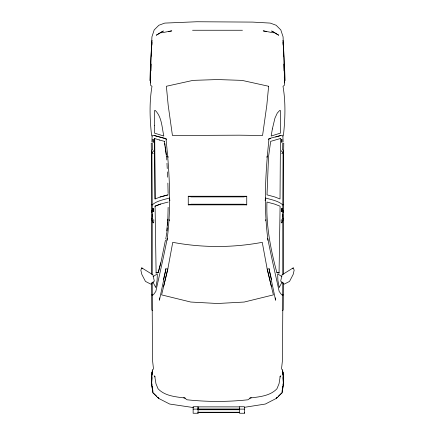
<?xml version="1.0" encoding="UTF-8"?>
<svg xmlns="http://www.w3.org/2000/svg" width="435" height="435" viewBox="0 0 435 435"><rect width="100%" height="100%" fill="white"/><g stroke="black" fill="none" stroke-linecap="round" stroke-linejoin="round"><path stroke-width="0.65" d="M152.342 370.789L152.185 374.883M198.061 409.553L239.489 409.553L198.061 409.58L198.061 406.736L193.129 406.736L193.129 413.25L198.061 413.25L198.061 412.44M244.421 413.25L244.421 406.736L239.489 406.736L239.489 413.25L244.421 413.25L244.421 412.44M282.967 282.489L282.511 351.888L282.31 361.702L281.499 369.059L282.658 369.761L283.419 382.92L282.174 392.805L276.149 398.503L265.339 404.044L244.557 407.301M282.967 274.333L282.967 219.979M282.967 211.144L283.12 150.57M283.131 282.978L283.131 310.16L282.429 310.351M283.131 274.175L283.131 217.957M283.131 212.536L283.294 150.896M153.463 151.69L153.479 150.597M151.869 294.495L152.571 294.495L152.032 295.398C153.908 294.897 154.621 292.793 155.817 291.477C159.737 273.767 163.837 256.101 167.274 238.288C171.439 205.244 169.438 171.591 165.969 138.569L152.642 135.176L152.065 137.226L151.907 141.848M279.058 272.908L280.091 206.195L274.523 204.064L266.949 202.041C266.068 225.944 270.668 249.527 276.839 272.506L279.058 272.908L276.839 272.506M168.127 207.321L167.818 220.545M153.332 211.051L153.484 208.604L153.724 211.655L153.321 211.595M151.646 136.15C149.852 119.614 149.14 102.785 152 86.326L150.586 85.293L150.363 82.933L151.081 58.268L151.924 36.817L154.191 29.923L158.867 25.257L164.724 23.098L196.772 21.75L252.653 22.098L270.276 23.098L276.133 25.257L280.809 29.923L283.076 36.817L284.637 82.933L284.414 85.293L283 86.326C285.86 102.785 285.148 119.614 283.354 136.15M150.363 82.933L150.722 76.881M150.929 70.834L151.157 64.114M151.445 56.039L151.592 52.646M151.913 45.18L152.032 42.467M283.093 141.848L282.935 137.226L282.358 135.176L269.031 138.569C265.562 171.591 263.561 205.244 267.726 238.288C271.163 256.101 275.263 273.767 279.183 291.477C280.379 292.793 281.092 294.897 282.967 295.398L282.429 294.495L283.131 294.495M152.027 377.564L151.706 382.92L151.994 384.855M151.222 143.164L151.326 149.836M152.196 214.406L152.239 217.07M152.609 212.438L152.712 219.109L152.429 219.071M152.038 40.324L150.825 57.393L149.896 80.589L150.586 80.915M166.806 231.235L167.752 219.207M166.98 231.235L167.241 227.896M167.453 225.221L167.714 221.883M167.094 240.316L167.274 238.288M283.674 149.836L283.778 143.164M282.761 217.07L282.804 214.406M265.676 220.871L265.812 219.566M265.138 200.687L265.481 197.99C271.424 199.779 278.204 200.714 282.967 205.032L282.429 204.461L283.131 204.406M282.054 391.304L282.342 389.368M282.532 388.08L282.815 386.144M283.006 384.855L283.294 382.92L282.973 377.564M166.137 236.727L166.79 232.453M282.136 391.946L283.685 382.92L283.359 372.208L282.337 372.55M167.85 268.825L172.749 242.328C202.324 247.863 232.676 247.863 262.251 242.328L267.15 268.825L273.397 294.881L244.225 302.042L217.5 303.505L190.775 302.042L161.602 294.881L167.85 268.825L163.555 286.714M266.834 157.367L267.079 156.056M160.906 262.664L165.463 240.049M165.735 238.723L166.001 237.39M163.397 279.607L166.088 268.379L159.438 300.248L159.438 297.893M160.738 262.664L158.161 272.506L155.942 272.903M160.738 263.322L158.335 272.506L156.111 272.908L155.083 206.195L160.645 204.064M268.661 139.869L269.031 138.569L270.717 138.417M152.881 208.882L151.826 211.627L152.984 208.615C150.711 212.981 150.793 218.577 153.207 222.872M281.407 222.568L281.293 222.861L281.146 219.871L281.548 219.816M141.777 267.878L140.837 270.168L141.848 274.458L145.459 281.412L150.885 284.185L154.322 281.119L152.941 274.822L141.777 267.878L142.261 268.504M283.506 150.608L282.168 153.599L281.668 153.588M281.793 222.872C284.207 218.577 284.289 212.981 282.016 208.615L283.174 211.627L282.119 208.882M282.059 282.021L279.232 287.557L277.883 280.368L277.682 273.914L281.896 276.573M292.739 268.504L293.223 267.878L294.163 270.168L293.152 274.458L289.541 281.412L284.115 284.185L280.678 281.119L282.059 274.822L293.223 267.878M279.77 376.933L280.858 375.84L280.14 376.928L279.02 383.795L276.921 388.803C270.015 396.127 259.097 396.829 249.663 398.079M278.405 396.231L282.027 392.593M251.283 397.389L247.972 399.781C227.744 401.956 207.256 401.956 187.028 399.781L183.717 397.389M153.104 276.573L157.318 273.914L157.117 280.368L155.768 287.557L152.941 282.021M284.637 82.933L284.414 80.915L285.104 80.589L284.175 57.393L282.962 40.324M154.909 206.195L160.477 204.064L168.22 202.041M275.687 136.965L280.852 135.443M160.058 196.995L167.992 194.853M168.166 194.853L160.227 196.995L154.98 198.991L154.561 138.515L159.58 140.016M188.252 204.858L191.112 204.205L243.888 204.205L246.748 204.858L246.748 196.245L188.252 196.245L188.252 204.858L246.748 204.858M246.748 196.245L243.888 196.897L191.112 196.897L188.252 196.245M161.63 32.804L171.803 30.869L168.312 31.532M283.049 143.126L282.766 143.164L282.663 149.841L282.946 149.798M281.679 211.595L281.276 211.655L281.516 208.604L281.668 211.051M282.571 219.071L282.288 219.109L282.391 212.438M153.332 153.588L152.832 153.599L151.494 150.608M242.447 30.254L192.553 30.254M239.489 406.877L198.061 406.877L198.061 413.25M198.061 409.025L239.489 409.025M193.129 409.117L198.061 409.117M239.489 409.117L244.421 409.117M198.061 409.672L239.489 409.672M198.061 409.754L239.489 409.754M198.061 412.239L239.489 412.239M198.061 412.32L239.489 412.32M185.337 398.079C175.903 396.829 164.985 396.127 158.079 388.803L155.98 383.795L154.86 376.928L154.142 375.84L155.23 376.933M151.706 150.896L151.869 204.406L152.571 204.461L152.032 205.032L152.032 211.144M193.667 407.611L169.661 404.044L158.851 398.503L152.826 392.805L151.581 382.92L152.342 369.761L153.501 369.059L152.69 361.702L152.489 351.888L152.032 282.489M151.951 143.126L152.234 143.164L152.337 149.841L152.054 149.798M153.452 219.816L153.854 219.871L153.707 222.861L153.593 222.568M266.688 31.532L263.197 30.869L273.37 32.804M159.406 140.016L164.512 141.37M152.571 310.351L151.869 310.16L151.869 282.978M154.148 135.443L164.289 138.417L165.969 138.569L166.339 139.869M152.663 372.55L151.641 372.208L151.315 382.92L152.864 391.946M152.973 392.593L156.595 396.231M271.603 279.607L268.912 268.379L275.562 300.248L275.562 297.893M267.15 268.825L271.445 286.714M167.921 156.056L168.166 157.367M152.185 386.144L152.467 388.08M152.658 389.368L152.946 391.304M164.789 143.365L165.066 145.361M165.251 146.687L166.36 154.67M164.338 141.37L166.464 156.665M169.862 200.687L169.519 197.99C163.576 199.779 156.796 200.714 152.032 205.032L151.88 150.57M169.188 219.566L169.324 220.871M267.726 238.288L267.906 240.316M282.815 374.883L282.658 370.789M166.638 156.665L166.806 159.977M166.975 163.288L167.241 168.584M167.41 171.896L167.682 177.192M282.967 42.467L283.087 45.18M283.408 52.646L283.555 56.039M283.843 64.114L284.071 70.834M284.278 76.881L284.414 80.915M167.867 183.086L168.127 193.548M281.521 150.597L281.537 151.69M154.735 138.515L155.154 198.991M152.032 219.979L152.032 274.333M151.869 204.406L151.869 212.536M151.869 217.957L151.869 274.175M154.501 125.476L154.441 133.088L163.832 136.046C161.88 127.363 161.912 117.015 155.23 110.392L154.604 110.419L154.501 125.476M280.439 138.515L280.02 198.991L274.942 196.995L267.008 194.853L268.536 156.665L270.662 141.37L280.439 138.515M153 139.597L152.946 142.327L153.348 142.381L153.109 139.336L153 139.597M281.777 139.63L281.652 142.381L282.054 142.327L281.891 139.336L281.777 139.63M268.629 86.266L266.818 105.243L262.566 135.497L239.245 135.182L172.434 135.497L168.182 105.243L166.371 86.266L193.02 80.377L217.505 79.556L241.985 80.377L268.629 86.266M272.359 128.956L271.168 136.046L280.559 133.088L280.396 110.419L279.77 110.392L277.264 113.105L274.953 118.119L272.359 128.956M277.024 397.595L276.149 398.503L277.051 397.595M162.505 31.402L156.279 35.224L163.413 30.999L162.505 31.402M272.495 31.402L271.587 30.999L278.721 35.224L272.495 31.402M158.851 398.503L157.948 397.595L158.851 398.503"/></g></svg>
